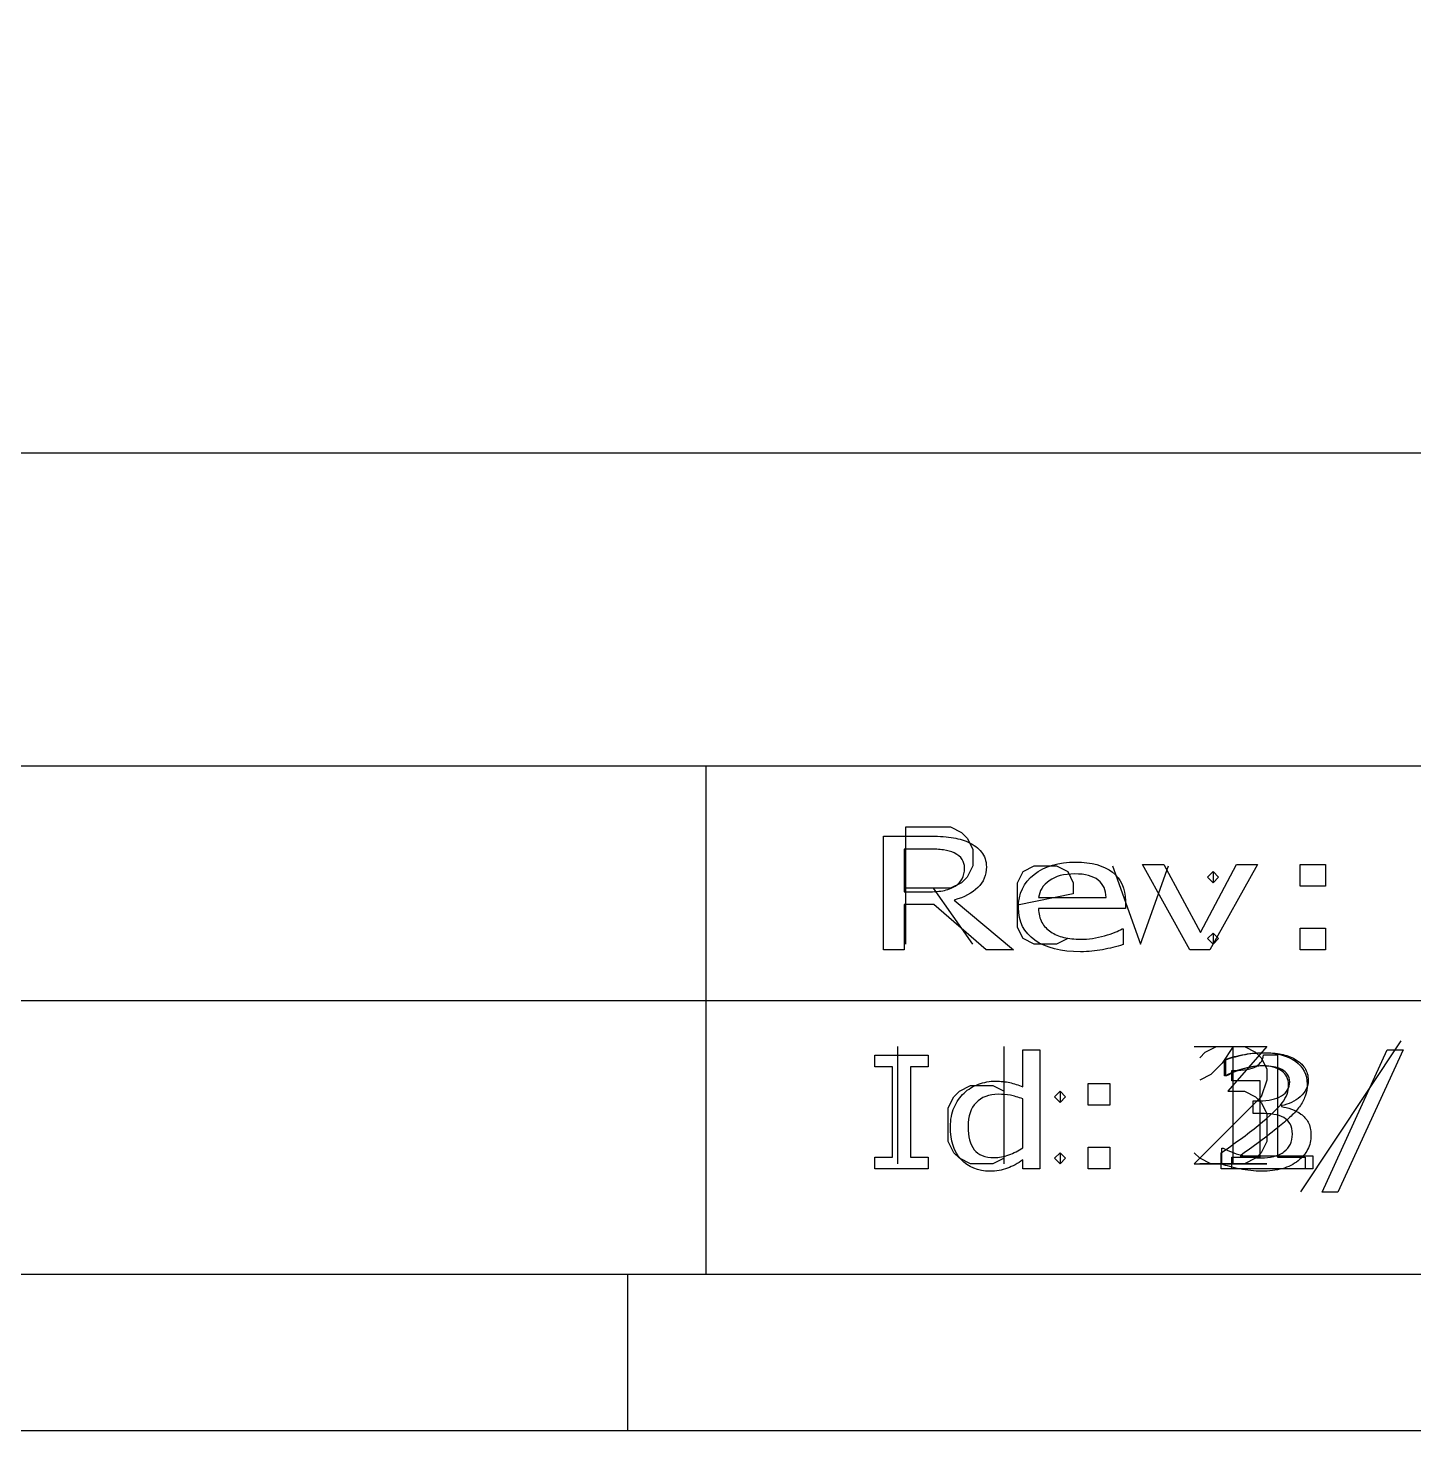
# Model space of a CAD drawing. Header units: millimetres. Extents: x 0 to 277, y 107 to 297.
# Drawn here: x 242.41 to 260.13, y 106.92 to 124.85 of the extents above; entities that cross this region are included whole.
import ezdxf

# ---------------------------------------------------------------- set-up
doc = ezdxf.new("R2010")
doc.units = ezdxf.units.MM
doc.layers.add('Layer_1', color=7, linetype='CONTINUOUS')

msp = doc.modelspace()

# ---------------------------------------------------------------- linework, layer by layer
at = {"layer": 'Layer_1', "color": 7}
for points in [[(0.075, 296.925), (277.0772, 296.925), (277.0772, 106.9178), (0.075, 106.9178)], [(0.075, 296.925), (277.0772, 296.925), (277.0772, 106.9178), (0.075, 106.9178)], [(0.075, 296.925), (277.0772, 296.925), (277.0772, 106.9178), (0.075, 106.9178)], [(2.075, 294.925), (275.0772, 294.925), (275.0772, 108.9178), (2.075, 108.9178)], [(2.075, 294.925), (275.0772, 294.925), (275.0772, 108.9178), (2.075, 108.9178)], [(2.075, 294.925), (275.0772, 294.925), (275.0772, 108.9178), (2.075, 108.9178)], [(167.0772, 140.9178), (275.0772, 140.9178), (275.0772, 108.9178), (167.0772, 108.9178)], [(167.0772, 140.9178), (275.0772, 140.9178), (275.0772, 108.9178), (167.0772, 108.9178)], [(167.0772, 140.9178), (275.0772, 140.9178), (275.0772, 108.9178), (167.0772, 108.9178)], [(258.1267, 114.15863), (257.51725, 113.06781), (257.26242, 113.06781), (256.65702, 114.15863), (256.93208, 114.15863), (257.3986, 113.29046), (257.86108, 114.15863)], [(258.1267, 114.15863), (257.51725, 113.06781), (257.26242, 113.06781), (256.65702, 114.15863), (256.93208, 114.15863), (257.3986, 113.29046), (257.86108, 114.15863)], [(258.1267, 114.15863), (257.51725, 113.06781), (257.26242, 113.06781), (256.65702, 114.15863), (256.93208, 114.15863), (257.3986, 113.29046), (257.86108, 114.15863)], [(258.99772, 113.88031), (258.67547, 113.88031), (258.67547, 114.15863), (258.99772, 114.15863)], [(258.99772, 113.88031), (258.67547, 113.88031), (258.67547, 114.15863), (258.99772, 114.15863)], [(258.99772, 113.88031), (258.67547, 113.88031), (258.67547, 114.15863), (258.99772, 114.15863)], [(258.99772, 113.06781), (258.67547, 113.06781), (258.67547, 113.34613), (258.99772, 113.34613)], [(258.99772, 113.06781), (258.67547, 113.06781), (258.67547, 113.34613), (258.99772, 113.34613)], [(258.99772, 113.06781), (258.67547, 113.06781), (258.67547, 113.34613), (258.99772, 113.34613)], [(253.91954, 110.2678), (253.23637, 110.2678), (253.23637, 110.41624), (253.46293, 110.41624), (253.46293, 111.57347), (253.23637, 111.57347), (253.23637, 111.72191), (253.91954, 111.72191), (253.91954, 111.57347), (253.69298, 111.57347), (253.69298, 110.41624), (253.91954, 110.41624)], [(253.91954, 110.2678), (253.23637, 110.2678), (253.23637, 110.41624), (253.46293, 110.41624), (253.46293, 111.57347), (253.23637, 111.57347), (253.23637, 111.72191), (253.91954, 111.72191), (253.91954, 111.57347), (253.69298, 111.57347), (253.69298, 110.41624), (253.91954, 110.41624)], [(253.91954, 110.2678), (253.23637, 110.2678), (253.23637, 110.41624), (253.46293, 110.41624), (253.46293, 111.57347), (253.23637, 111.57347), (253.23637, 111.72191), (253.91954, 111.72191), (253.91954, 111.57347), (253.69298, 111.57347), (253.69298, 110.41624), (253.91954, 110.41624)], [(259.99023, 111.78734), (259.15718, 109.97093), (258.95618, 109.97093), (259.78575, 111.78734)], [(259.99023, 111.78734), (259.15718, 109.97093), (258.95618, 109.97093), (259.78575, 111.78734)], [(259.99023, 111.78734), (259.15718, 109.97093), (258.95618, 109.97093), (259.78575, 111.78734)], [(256.24093, 111.0803), (255.96324, 111.0803), (255.96324, 111.35862), (256.24093, 111.35862)], [(256.24093, 111.0803), (255.96324, 111.0803), (255.96324, 111.35862), (256.24093, 111.35862)], [(256.24093, 111.0803), (255.96324, 111.0803), (255.96324, 111.35862), (256.24093, 111.35862)], [(255.12787, 110.53635)], [(255.12787, 110.53635)], [(255.12787, 110.53635)], [(256.24093, 110.2678), (255.96324, 110.2678), (255.96324, 110.54612), (256.24093, 110.54612)], [(256.24093, 110.2678), (255.96324, 110.2678), (255.96324, 110.54612), (256.24093, 110.54612)], [(256.24093, 110.2678), (255.96324, 110.2678), (255.96324, 110.54612), (256.24093, 110.54612)]]:
    msp.add_lwpolyline(points, close=True, dxfattribs=at)
for points in [[(167.0772, 119.4178), (275.0772, 119.4178)], [(167.0772, 119.4178), (275.0772, 119.4178)], [(167.0772, 119.4178), (275.0772, 119.4178)], [(167.0772, 115.4178), (275.0772, 115.4178)], [(167.0772, 115.4178), (275.0772, 115.4178)], [(167.0772, 115.4178), (275.0772, 115.4178)], [(251.0772, 115.4178), (251.0772, 108.9178)], [(251.0772, 115.4178), (251.0772, 108.9178)], [(251.0772, 115.4178), (251.0772, 108.9178)], [(253.6317, 113.1395), (253.6317, 114.6395), (254.2031, 114.6395), (254.346, 114.568), (254.4174, 114.4966), (254.4889, 114.3538), (254.4889, 114.1395), (254.4174, 113.9966), (254.346, 113.9252), (254.2031, 113.8538), (253.6317, 113.8538)], [(253.6317, 113.1395), (253.6317, 114.6395), (254.2031, 114.6395), (254.346, 114.568), (254.4174, 114.4966), (254.4889, 114.3538), (254.4889, 114.1395), (254.4174, 113.9966), (254.346, 113.9252), (254.2031, 113.8538), (253.6317, 113.8538)], [(253.6317, 113.1395), (253.6317, 114.6395), (254.2031, 114.6395), (254.346, 114.568), (254.4174, 114.4966), (254.4889, 114.3538), (254.4889, 114.1395), (254.4174, 113.9966), (254.346, 113.9252), (254.2031, 113.8538), (253.6317, 113.8538)], [(255.00801, 113.06781), (254.66149, 113.06781), (253.99002, 113.64593), (253.61383, 113.64593), (253.61383, 113.06781), (253.34686, 113.06781), (253.34686, 114.52191), (253.90912, 114.52191)], [(255.00801, 113.06781), (254.66149, 113.06781), (253.99002, 113.64593), (253.61383, 113.64593), (253.61383, 113.06781), (253.34686, 113.06781), (253.34686, 114.52191), (253.90912, 114.52191)], [(255.00801, 113.06781), (254.66149, 113.06781), (253.99002, 113.64593), (253.61383, 113.64593), (253.61383, 113.06781), (253.34686, 113.06781), (253.34686, 114.52191), (253.90912, 114.52191)], [(253.92798, 114.35588), (253.61382, 114.35588), (253.61382, 113.80705), (253.88349, 113.80705)], [(253.92798, 114.35588), (253.61382, 114.35588), (253.61382, 113.80705), (253.88349, 113.80705)], [(253.92798, 114.35588), (253.61382, 114.35588), (253.61382, 113.80705), (253.88349, 113.80705)], [(254.38377, 114.11259), (254.38373, 114.11273)], [(254.38377, 114.11259), (254.38373, 114.11273)], [(254.38377, 114.11259), (254.38373, 114.11273)], [(255.7031, 113.2109), (255.5603, 113.1395), (255.2746, 113.1395), (255.1317, 113.2109), (255.0603, 113.3538), (255.0603, 113.9252), (255.1317, 114.068), (255.2746, 114.1395), (255.5603, 114.1395), (255.7031, 114.068), (255.7746, 113.9252), (255.7746, 113.7823), (255.0603, 113.6395)], [(255.7031, 113.2109), (255.5603, 113.1395), (255.2746, 113.1395), (255.1317, 113.2109), (255.0603, 113.3538), (255.0603, 113.9252), (255.1317, 114.068), (255.2746, 114.1395), (255.5603, 114.1395), (255.7031, 114.068), (255.7746, 113.9252), (255.7746, 113.7823), (255.0603, 113.6395)], [(255.7031, 113.2109), (255.5603, 113.1395), (255.2746, 113.1395), (255.1317, 113.2109), (255.0603, 113.3538), (255.0603, 113.9252), (255.1317, 114.068), (255.2746, 114.1395), (255.5603, 114.1395), (255.7031, 114.068), (255.7746, 113.9252), (255.7746, 113.7823), (255.0603, 113.6395)], [(256.2746, 114.1395), (256.6317, 113.1395), (256.9889, 114.1395)], [(256.2746, 114.1395), (256.6317, 113.1395), (256.9889, 114.1395)], [(256.2746, 114.1395), (256.6317, 113.1395), (256.9889, 114.1395)], [(257.5603, 114.068), (257.6317, 113.9966), (257.5603, 113.9252), (257.4889, 113.9966), (257.5603, 114.068), (257.5603, 113.9252)], [(257.5603, 114.068), (257.6317, 113.9966), (257.5603, 113.9252), (257.4889, 113.9966), (257.5603, 114.068), (257.5603, 113.9252)], [(257.5603, 114.068), (257.6317, 113.9966), (257.5603, 113.9252), (257.4889, 113.9966), (257.5603, 114.068), (257.5603, 113.9252)], [(254.4889, 113.1395), (253.9889, 113.8538)], [(254.4889, 113.1395), (253.9889, 113.8538)], [(254.4889, 113.1395), (253.9889, 113.8538)], [(254.25291, 113.70348), (255.00801, 113.06781)], [(254.25291, 113.70348), (255.00801, 113.06781)], [(254.25291, 113.70348), (255.00801, 113.06781)], [(255.33026, 113.73481), (256.19319, 113.7348)], [(255.33026, 113.73481), (256.19319, 113.7348)], [(255.33026, 113.73481), (256.19319, 113.7348)], [(256.43996, 113.69378), (256.43994, 113.59417)], [(256.43996, 113.69378), (256.43994, 113.59417)], [(256.43996, 113.69378), (256.43994, 113.59417)], [(256.43994, 113.59417), (255.33026, 113.59417)], [(256.43994, 113.59417), (255.33026, 113.59417)], [(256.43994, 113.59417), (255.33026, 113.59417)], [(256.39679, 113.33442), (256.41029, 113.33442), (256.41029, 113.13422)], [(256.39679, 113.33442), (256.41029, 113.33442), (256.41029, 113.13422)], [(256.39679, 113.33442), (256.41029, 113.33442), (256.41029, 113.13422)], [(257.5603, 113.2823), (257.6317, 113.2109), (257.5603, 113.1395), (257.4889, 113.2109), (257.5603, 113.2823), (257.5603, 113.1395)], [(257.5603, 113.2823), (257.6317, 113.2109), (257.5603, 113.1395), (257.4889, 113.2109), (257.5603, 113.2823), (257.5603, 113.1395)], [(257.5603, 113.2823), (257.6317, 113.2109), (257.5603, 113.1395), (257.4889, 113.2109), (257.5603, 113.2823), (257.5603, 113.1395)], [(167.0772, 112.4178), (275.0772, 112.4178)], [(167.0772, 112.4178), (275.0772, 112.4178)], [(167.0772, 112.4178), (275.0772, 112.4178)], [(259.9616, 111.9031), (258.6759, 109.9745)], [(259.9616, 111.9031), (258.6759, 109.9745)], [(259.9616, 111.9031), (258.6759, 109.9745)], [(253.533, 110.3317), (253.533, 111.8317)], [(253.533, 110.3317), (253.533, 111.8317)], [(253.533, 110.3317), (253.533, 111.8317)], [(254.8902, 110.3317), (254.8902, 111.8317)], [(254.8902, 110.3317), (254.8902, 111.8317)], [(254.8902, 110.3317), (254.8902, 111.8317)], [(255.1279, 111.31463), (255.1279, 111.78729), (255.34633, 111.78729), (255.3463, 110.2678)], [(255.1279, 111.31463), (255.1279, 111.78729), (255.34633, 111.78729), (255.3463, 110.2678)], [(255.1279, 111.31463), (255.1279, 111.78729), (255.34633, 111.78729), (255.3463, 110.2678)], [(257.3902, 111.6888), (257.4616, 111.7602), (257.6045, 111.8317), (257.9616, 111.8317), (258.1045, 111.7602), (258.1759, 111.6888), (258.2473, 111.546), (258.2473, 111.4031), (258.1759, 111.1888), (257.3187, 110.3317), (258.2473, 110.3317)], [(257.3187, 111.8317), (258.2473, 111.8317), (257.7473, 111.2602), (257.9616, 111.2602), (258.1045, 111.1888), (258.1759, 111.1174), (258.2473, 110.9745), (258.2473, 110.6174), (258.1759, 110.4745), (258.1045, 110.4031), (257.9616, 110.3317), (257.533, 110.3317), (257.3902, 110.4031), (257.3187, 110.4745)], [(257.8187, 110.3317), (257.8187, 111.8317), (257.6759, 111.6174), (257.533, 111.4745), (257.3902, 111.4031)], [(258.20439, 111.72702), (258.38448, 111.72702), (258.38448, 110.41647), (258.73768, 110.41647), (258.73775, 110.2678)], [(257.71994, 111.45628), (257.70834, 111.45628), (257.70834, 111.66136)], [(257.73383, 111.45668), (257.72223, 111.45668), (257.72223, 111.66078)], [(258.73775, 110.2678), (257.8013, 110.2678), (257.8013, 110.41624), (258.16147, 110.41624), (258.16147, 111.39085), (257.8013, 111.39085), (257.8013, 111.52366)], [(254.8902, 110.4031), (254.7473, 110.3317), (254.4616, 110.3317), (254.3187, 110.4031), (254.2473, 110.4745), (254.1759, 110.6174), (254.1759, 111.046), (254.2473, 111.1888), (254.3187, 111.2602), (254.4616, 111.3317), (254.7473, 111.3317), (254.8902, 111.2602)], [(254.8902, 110.4031), (254.7473, 110.3317), (254.4616, 110.3317), (254.3187, 110.4031), (254.2473, 110.4745), (254.1759, 110.6174), (254.1759, 111.046), (254.2473, 111.1888), (254.3187, 111.2602), (254.4616, 111.3317), (254.7473, 111.3317), (254.8902, 111.2602)], [(254.8902, 110.4031), (254.7473, 110.3317), (254.4616, 110.3317), (254.3187, 110.4031), (254.2473, 110.4745), (254.1759, 110.6174), (254.1759, 111.046), (254.2473, 111.1888), (254.3187, 111.2602), (254.4616, 111.3317), (254.7473, 111.3317), (254.8902, 111.2602)], [(255.6045, 111.2602), (255.6759, 111.1888), (255.6045, 111.1174), (255.533, 111.1888), (255.6045, 111.2602), (255.6045, 111.1174)], [(255.6045, 111.2602), (255.6759, 111.1888), (255.6045, 111.1174), (255.533, 111.1888), (255.6045, 111.2602), (255.6045, 111.1174)], [(255.6045, 111.2602), (255.6759, 111.1888), (255.6045, 111.1174), (255.533, 111.1888), (255.6045, 111.2602), (255.6045, 111.1174)], [(255.12787, 110.53636), (255.12787, 111.16234)], [(255.12787, 110.53636), (255.12787, 111.16234)], [(255.12787, 110.53636), (255.12787, 111.16234)], [(258.17655, 110.97592), (258.07198, 110.97592), (258.07198, 111.13803), (258.15328, 111.13803)], [(258.43447, 111.07683), (258.43447, 111.06313)], [(258.68427, 110.96843), (258.68431, 110.968)], [(255.6045, 110.4745), (255.6759, 110.4031), (255.6045, 110.3317), (255.533, 110.4031), (255.6045, 110.4745), (255.6045, 110.3317)], [(255.6045, 110.4745), (255.6759, 110.4031), (255.6045, 110.3317), (255.533, 110.4031), (255.6045, 110.4745), (255.6045, 110.3317)], [(255.6045, 110.4745), (255.6759, 110.4031), (255.6045, 110.3317), (255.533, 110.4031), (255.6045, 110.4745), (255.6045, 110.3317)], [(258.83651, 110.2678), (257.66536, 110.2678), (257.66536, 110.47191)], [(257.67232, 110.32936), (257.67232, 110.53346), (257.68972, 110.53346)], [(255.3463, 110.2678), (255.12787, 110.2678), (255.12787, 110.38206)], [(255.3463, 110.2678), (255.12787, 110.2678), (255.12787, 110.38206)], [(255.3463, 110.2678), (255.12787, 110.2678), (255.12787, 110.38206)], [(258.2473, 110.3317), (257.3902, 110.3317)], [(257.90581, 110.43478), (258.83645, 110.43478), (258.83651, 110.2678)], [(250.075, 108.9178), (250.075, 106.9178)], [(250.075, 108.9178), (250.075, 106.9178)], [(250.075, 108.9178), (250.075, 106.9178)]]:
    msp.add_lwpolyline(points, dxfattribs=at)
for points in [[(253.90912, 114.52191), (254.030467, 114.52191), (254.13159, 114.516043), (254.21249, 114.50431)], [(253.90912, 114.52191), (254.030467, 114.52191), (254.13159, 114.516043), (254.21249, 114.50431)], [(253.90912, 114.52191), (254.030467, 114.52191), (254.13159, 114.516043), (254.21249, 114.50431)], [(254.21249, 114.50431), (254.29339, 114.493243), (254.3662, 114.473043), (254.43092, 114.44371)], [(254.21249, 114.50431), (254.29339, 114.493243), (254.3662, 114.473043), (254.43092, 114.44371)], [(254.21249, 114.50431), (254.29339, 114.493243), (254.3662, 114.473043), (254.43092, 114.44371)], [(254.43092, 114.44371), (254.503733, 114.41051), (254.560363, 114.36852), (254.60081, 114.31774)], [(254.43092, 114.44371), (254.503733, 114.41051), (254.560363, 114.36852), (254.60081, 114.31774)], [(254.43092, 114.44371), (254.503733, 114.41051), (254.560363, 114.36852), (254.60081, 114.31774)], [(254.1154, 114.34418), (254.0624, 114.35198), (253.999927, 114.35588), (253.92798, 114.35588)], [(254.1154, 114.34418), (254.0624, 114.35198), (253.999927, 114.35588), (253.92798, 114.35588)], [(254.1154, 114.34418), (254.0624, 114.35198), (253.999927, 114.35588), (253.92798, 114.35588)], [(254.25293, 114.30508), (254.214263, 114.323947), (254.16842, 114.33698), (254.1154, 114.34418)], [(254.25293, 114.30508), (254.214263, 114.323947), (254.16842, 114.33698), (254.1154, 114.34418)], [(254.25293, 114.30508), (254.214263, 114.323947), (254.16842, 114.33698), (254.1154, 114.34418)], [(254.35273, 114.22308), (254.33293, 114.255613), (254.299663, 114.282947), (254.25293, 114.30508)], [(254.35273, 114.22308), (254.33293, 114.255613), (254.299663, 114.282947), (254.25293, 114.30508)], [(254.35273, 114.22308), (254.33293, 114.255613), (254.299663, 114.282947), (254.25293, 114.30508)], [(254.60081, 114.31774), (254.642143, 114.267607), (254.66281, 114.203803), (254.66281, 114.12633)], [(254.60081, 114.31774), (254.642143, 114.267607), (254.66281, 114.203803), (254.66281, 114.12633)], [(254.60081, 114.31774), (254.642143, 114.267607), (254.66281, 114.203803), (254.66281, 114.12633)], [(254.38373, 114.11273), (254.38373, 114.154397), (254.373397, 114.19118), (254.35273, 114.22308)], [(254.38373, 114.11273), (254.38373, 114.154397), (254.373397, 114.19118), (254.35273, 114.22308)], [(254.38373, 114.11273), (254.38373, 114.154397), (254.373397, 114.19118), (254.35273, 114.22308)], [(254.35407, 113.97685), (254.37387, 114.01265), (254.38377, 114.057897), (254.38377, 114.11259)], [(254.35407, 113.97685), (254.37387, 114.01265), (254.38377, 114.057897), (254.38377, 114.11259)], [(254.35407, 113.97685), (254.37387, 114.01265), (254.38377, 114.057897), (254.38377, 114.11259)], [(254.66281, 114.12633), (254.66281, 114.02151), (254.626403, 113.93362), (254.55359, 113.86266)], [(254.66281, 114.12633), (254.66281, 114.02151), (254.626403, 113.93362), (254.55359, 113.86266)], [(254.66281, 114.12633), (254.66281, 114.02151), (254.626403, 113.93362), (254.55359, 113.86266)], [(255.27365, 114.03167), (255.408483, 114.13649), (255.585563, 114.1889), (255.80489, 114.1889)], [(255.27365, 114.03167), (255.408483, 114.13649), (255.585563, 114.1889), (255.80489, 114.1889)], [(255.27365, 114.03167), (255.408483, 114.13649), (255.585563, 114.1889), (255.80489, 114.1889)], [(255.80489, 114.1889), (256.008043, 114.1889), (256.16445, 114.14593), (256.27411, 114.05999)], [(255.80489, 114.1889), (256.008043, 114.1889), (256.16445, 114.14593), (256.27411, 114.05999)], [(255.80489, 114.1889), (256.008043, 114.1889), (256.16445, 114.14593), (256.27411, 114.05999)], [(256.27411, 114.05999), (256.384677, 113.974057), (256.43996, 113.851987), (256.43996, 113.69378)], [(256.27411, 114.05999), (256.384677, 113.974057), (256.43996, 113.851987), (256.43996, 113.69378)], [(256.27411, 114.05999), (256.384677, 113.974057), (256.43996, 113.851987), (256.43996, 113.69378)], [(254.10462, 113.82265), (254.167553, 113.833717), (254.221037, 113.853883), (254.26507, 113.88315)], [(254.10462, 113.82265), (254.167553, 113.833717), (254.221037, 113.853883), (254.26507, 113.88315)], [(254.10462, 113.82265), (254.167553, 113.833717), (254.221037, 113.853883), (254.26507, 113.88315)], [(254.26507, 113.88315), (254.305537, 113.910483), (254.335203, 113.941717), (254.35407, 113.97685)], [(254.26507, 113.88315), (254.305537, 113.910483), (254.335203, 113.941717), (254.35407, 113.97685)], [(254.26507, 113.88315), (254.305537, 113.910483), (254.335203, 113.941717), (254.35407, 113.97685)], [(255.07275, 113.60687), (255.07275, 113.785257), (255.139717, 113.926857), (255.27365, 114.03167)], [(255.07275, 113.60687), (255.07275, 113.785257), (255.139717, 113.926857), (255.27365, 114.03167)], [(255.07275, 113.60687), (255.07275, 113.785257), (255.139717, 113.926857), (255.27365, 114.03167)], [(255.46644, 113.95063), (255.38644, 113.892697), (255.341047, 113.820757), (255.33026, 113.73481)], [(255.46644, 113.95063), (255.38644, 113.892697), (255.341047, 113.820757), (255.33026, 113.73481)], [(255.46644, 113.95063), (255.38644, 113.892697), (255.341047, 113.820757), (255.33026, 113.73481)], [(255.79139, 114.03753), (255.655657, 114.03753), (255.54734, 114.008563), (255.46644, 113.95063)], [(255.79139, 114.03753), (255.655657, 114.03753), (255.54734, 114.008563), (255.46644, 113.95063)], [(255.79139, 114.03753), (255.655657, 114.03753), (255.54734, 114.008563), (255.46644, 113.95063)], [(256.09207, 113.95843), (256.02647, 114.011163), (255.926243, 114.03753), (255.79139, 114.03753)], [(256.09207, 113.95843), (256.02647, 114.011163), (255.926243, 114.03753), (255.79139, 114.03753)], [(256.09207, 113.95843), (256.02647, 114.011163), (255.926243, 114.03753), (255.79139, 114.03753)], [(256.19319, 113.7348), (256.192523, 113.831153), (256.158817, 113.905697), (256.09207, 113.95843)], [(256.19319, 113.7348), (256.192523, 113.831153), (256.158817, 113.905697), (256.09207, 113.95843)], [(256.19319, 113.7348), (256.192523, 113.831153), (256.158817, 113.905697), (256.09207, 113.95843)], [(253.88349, 113.80705), (253.967983, 113.80705), (254.041693, 113.81225), (254.10462, 113.82265)], [(253.88349, 113.80705), (253.967983, 113.80705), (254.041693, 113.81225), (254.10462, 113.82265)], [(253.88349, 113.80705), (253.967983, 113.80705), (254.041693, 113.81225), (254.10462, 113.82265)], [(254.55359, 113.86266), (254.480783, 113.792347), (254.380557, 113.739287), (254.25291, 113.70348)], [(254.55359, 113.86266), (254.480783, 113.792347), (254.380557, 113.739287), (254.25291, 113.70348)], [(254.55359, 113.86266), (254.480783, 113.792347), (254.380557, 113.739287), (254.25291, 113.70348)], [(255.28309, 113.1889), (255.142863, 113.287207), (255.07275, 113.42653), (255.07275, 113.60687)], [(255.28309, 113.1889), (255.142863, 113.287207), (255.07275, 113.42653), (255.07275, 113.60687)], [(255.28309, 113.1889), (255.142863, 113.287207), (255.07275, 113.42653), (255.07275, 113.60687)], [(255.33026, 113.59417), (255.33026, 113.527117), (255.344193, 113.468523), (255.37206, 113.41839)], [(255.33026, 113.59417), (255.33026, 113.527117), (255.344193, 113.468523), (255.37206, 113.41839)], [(255.33026, 113.59417), (255.33026, 113.527117), (255.344193, 113.468523), (255.37206, 113.41839)], [(255.37206, 113.41839), (255.399927, 113.368923), (255.43813, 113.328233), (255.48667, 113.29632)], [(255.37206, 113.41839), (255.399927, 113.368923), (255.43813, 113.328233), (255.48667, 113.29632)], [(255.37206, 113.41839), (255.399927, 113.368923), (255.43813, 113.328233), (255.48667, 113.29632)], [(256.17432, 113.24652), (256.278587, 113.276453), (256.352743, 113.305753), (256.39679, 113.33442)], [(256.17432, 113.24652), (256.278587, 113.276453), (256.352743, 113.305753), (256.39679, 113.33442)], [(256.17432, 113.24652), (256.278587, 113.276453), (256.352743, 113.305753), (256.39679, 113.33442)], [(255.86826, 113.04242), (255.618373, 113.04242), (255.423317, 113.091247), (255.28309, 113.1889)], [(255.86826, 113.04242), (255.618373, 113.04242), (255.423317, 113.091247), (255.28309, 113.1889)], [(255.86826, 113.04242), (255.618373, 113.04242), (255.423317, 113.091247), (255.28309, 113.1889)], [(255.48667, 113.29632), (255.533403, 113.265053), (255.588683, 113.24162), (255.65251, 113.22602)], [(255.48667, 113.29632), (255.533403, 113.265053), (255.588683, 113.24162), (255.65251, 113.22602)], [(255.48667, 113.29632), (255.533403, 113.265053), (255.588683, 113.24162), (255.65251, 113.22602)], [(255.65251, 113.22602), (255.717243, 113.21042), (255.788257, 113.20262), (255.86555, 113.20262)], [(255.65251, 113.22602), (255.717243, 113.21042), (255.788257, 113.20262), (255.86555, 113.20262)], [(255.65251, 113.22602), (255.717243, 113.21042), (255.788257, 113.20262), (255.86555, 113.20262)], [(255.86555, 113.20262), (255.968023, 113.20262), (256.070947, 113.217253), (256.17432, 113.24652)], [(255.86555, 113.20262), (255.968023, 113.20262), (256.070947, 113.217253), (256.17432, 113.24652)], [(255.86555, 113.20262), (255.968023, 113.20262), (256.070947, 113.217253), (256.17432, 113.24652)], [(256.14872, 113.06882), (256.059727, 113.05122), (255.96624, 113.04242), (255.86826, 113.04242)], [(256.14872, 113.06882), (256.059727, 113.05122), (255.96624, 113.04242), (255.86826, 113.04242)], [(256.14872, 113.06882), (256.059727, 113.05122), (255.96624, 113.04242), (255.86826, 113.04242)], [(256.41029, 113.13422), (256.324897, 113.108153), (256.237707, 113.086353), (256.14872, 113.06882)], [(256.41029, 113.13422), (256.324897, 113.108153), (256.237707, 113.086353), (256.14872, 113.06882)], [(256.41029, 113.13422), (256.324897, 113.108153), (256.237707, 113.086353), (256.14872, 113.06882)], [(257.70834, 111.66136), (257.76334, 111.68416), (257.836537, 111.704993), (257.92793, 111.72386)], [(257.72223, 111.66078), (257.77723, 111.68358), (257.850427, 111.704413), (257.94182, 111.72328)], [(257.92793, 111.72386), (258.020103, 111.742727), (258.10918, 111.75216), (258.19516, 111.75216)], [(257.94182, 111.72328), (258.033993, 111.742813), (258.12307, 111.75258), (258.20905, 111.75258)], [(258.16839, 111.62546), (258.189323, 111.65086), (258.201323, 111.684713), (258.20439, 111.72702)], [(258.19516, 111.75216), (258.372533, 111.75216), (258.511567, 111.716027), (258.61226, 111.64376)], [(258.20905, 111.75258), (258.293477, 111.75258), (258.367837, 111.74608), (258.43213, 111.73308)], [(258.43213, 111.73308), (258.496397, 111.72008), (258.554487, 111.699247), (258.6064, 111.67058)], [(257.96044, 111.55198), (257.87834, 111.53118), (257.798173, 111.49928), (257.71994, 111.45628)], [(257.96853, 111.55038), (257.88565, 111.528247), (257.807417, 111.497013), (257.73383, 111.45668)], [(257.8013, 111.52366), (257.8501, 111.52366), (257.902383, 111.526993), (257.95815, 111.53366)], [(257.95815, 111.53366), (258.013883, 111.540793), (258.056097, 111.550893), (258.08479, 111.56396)], [(258.18933, 111.58318), (258.118843, 111.58318), (258.042547, 111.57278), (257.96044, 111.55198)], [(258.20322, 111.58358), (258.129633, 111.58358), (258.051403, 111.572513), (257.96853, 111.55038)], [(258.08479, 111.56396), (258.12039, 111.580227), (258.148257, 111.600727), (258.16839, 111.62546)], [(258.4368, 111.51878), (258.377933, 111.561713), (258.295443, 111.58318), (258.18933, 111.58318)], [(258.33219, 111.57358), (258.294257, 111.580247), (258.251267, 111.58358), (258.20322, 111.58358)], [(258.43908, 111.53838), (258.405747, 111.555313), (258.370117, 111.567047), (258.33219, 111.57358)], [(258.51348, 111.47298), (258.49568, 111.499647), (258.47088, 111.521447), (258.43908, 111.53838)], [(258.6064, 111.67058), (258.6622, 111.639313), (258.704417, 111.601553), (258.73305, 111.5573)], [(258.61226, 111.64376), (258.712953, 111.572147), (258.7633, 111.474817), (258.7633, 111.35177)], [(258.73305, 111.5573), (258.761717, 111.513033), (258.77605, 111.461273), (258.77605, 111.40202)], [(254.56208, 111.34983), (254.632567, 111.375897), (254.705377, 111.38893), (254.78051, 111.38893)], [(254.56208, 111.34983), (254.632567, 111.375897), (254.705377, 111.38893), (254.78051, 111.38893)], [(254.56208, 111.34983), (254.632567, 111.375897), (254.705377, 111.38893), (254.78051, 111.38893)], [(254.78051, 111.38893), (254.84867, 111.38893), (254.909087, 111.38273), (254.96176, 111.37033)], [(254.78051, 111.38893), (254.84867, 111.38893), (254.909087, 111.38273), (254.96176, 111.37033)], [(254.78051, 111.38893), (254.84867, 111.38893), (254.909087, 111.38273), (254.96176, 111.37033)], [(254.96176, 111.37033), (255.014427, 111.358597), (255.069807, 111.34003), (255.1279, 111.31463)], [(254.96176, 111.37033), (255.014427, 111.358597), (255.069807, 111.34003), (255.1279, 111.31463)], [(254.96176, 111.37033), (255.014427, 111.358597), (255.069807, 111.34003), (255.1279, 111.31463)], [(258.43445, 111.19953), (258.504937, 111.241197), (258.54018, 111.301747), (258.54018, 111.38118)], [(258.5263, 111.34202), (258.5263, 111.41754), (258.496467, 111.47646), (258.4368, 111.51878)], [(258.54018, 111.38118), (258.54018, 111.416313), (258.53128, 111.446913), (258.51348, 111.47298)], [(258.77605, 111.40202), (258.77605, 111.321293), (258.74197, 111.250657), (258.67381, 111.19011)], [(254.2507, 111.05197), (254.282433, 111.124237), (254.325033, 111.18576), (254.3785, 111.23654)], [(254.2507, 111.05197), (254.282433, 111.124237), (254.325033, 111.18576), (254.3785, 111.23654)], [(254.2507, 111.05197), (254.282433, 111.124237), (254.325033, 111.18576), (254.3785, 111.23654)], [(254.3785, 111.23654), (254.431167, 111.286007), (254.49236, 111.32377), (254.56208, 111.34983)], [(254.3785, 111.23654), (254.431167, 111.286007), (254.49236, 111.32377), (254.56208, 111.34983)], [(254.3785, 111.23654), (254.431167, 111.286007), (254.49236, 111.32377), (254.56208, 111.34983)], [(254.81766, 111.22094), (254.695273, 111.22094), (254.6, 111.185133), (254.53184, 111.11352)], [(254.81766, 111.22094), (254.695273, 111.22094), (254.6, 111.185133), (254.53184, 111.11352)], [(254.81766, 111.22094), (254.695273, 111.22094), (254.6, 111.185133), (254.53184, 111.11352)], [(254.96986, 111.20824), (254.923393, 111.216707), (254.87266, 111.22094), (254.81766, 111.22094)], [(254.96986, 111.20824), (254.923393, 111.216707), (254.87266, 111.22094), (254.81766, 111.22094)], [(254.96986, 111.20824), (254.923393, 111.216707), (254.87266, 111.22094), (254.81766, 111.22094)], [(255.12787, 111.16234), (255.069003, 111.184473), (255.016333, 111.199773), (254.96986, 111.20824)], [(255.12787, 111.16234), (255.069003, 111.184473), (255.016333, 111.199773), (254.96986, 111.20824)], [(255.12787, 111.16234), (255.069003, 111.184473), (255.016333, 111.199773), (254.96986, 111.20824)], [(258.15328, 111.13803), (258.271013, 111.13803), (258.364737, 111.15853), (258.43445, 111.19953)], [(258.67381, 111.19011), (258.606423, 111.130243), (258.526643, 111.092483), (258.43447, 111.07683)], [(258.4438, 111.11058), (258.4988, 111.182193), (258.5263, 111.25934), (258.5263, 111.34202)], [(258.7377, 111.19649), (258.721433, 111.148957), (258.697033, 111.10371), (258.6645, 111.06075)], [(258.7633, 111.35177), (258.7633, 111.296437), (258.754767, 111.244677), (258.7377, 111.19649)], [(254.2042, 110.8049), (254.2042, 110.897353), (254.2197, 110.97971), (254.2507, 111.05197)], [(254.2042, 110.8049), (254.2042, 110.897353), (254.2197, 110.97971), (254.2507, 111.05197)], [(254.2042, 110.8049), (254.2042, 110.897353), (254.2197, 110.97971), (254.2507, 111.05197)], [(254.53184, 111.11352), (254.46368, 111.041907), (254.4296, 110.940343), (254.4296, 110.80883)], [(254.53184, 111.11352), (254.46368, 111.041907), (254.4296, 110.940343), (254.4296, 110.80883)], [(254.53184, 111.11352), (254.46368, 111.041907), (254.4296, 110.940343), (254.4296, 110.80883)], [(258.13824, 110.82249), (258.286953, 110.943583), (258.388807, 111.039613), (258.4438, 111.11058)], [(258.43447, 111.06313), (258.47167, 111.057797), (258.51427, 111.04673), (258.56227, 111.02993)], [(258.6645, 111.06075), (258.6343, 111.020417), (258.59867, 110.980703), (258.55761, 110.94161)], [(258.56227, 111.02993), (258.61027, 111.013663), (258.650937, 110.993163), (258.68427, 110.96843)], [(257.90935, 110.64769), (257.991457, 110.70629), (258.067753, 110.764557), (258.13824, 110.82249)], [(258.33688, 110.96422), (258.287347, 110.97202), (258.233903, 110.97592), (258.17655, 110.97592)], [(258.46353, 110.92322), (258.428663, 110.94342), (258.386447, 110.957087), (258.33688, 110.96422)], [(258.55761, 110.94161), (258.517343, 110.902543), (258.468157, 110.85925), (258.41005, 110.81173)], [(258.54483, 110.84212), (258.52543, 110.876653), (258.49833, 110.903687), (258.46353, 110.92322)], [(258.57503, 110.71322), (258.57503, 110.765287), (258.564963, 110.808253), (258.54483, 110.84212)], [(258.68431, 110.968), (258.72151, 110.94), (258.75211, 110.904843), (258.77611, 110.86253)], [(258.77611, 110.86253), (258.80011, 110.820197), (258.81211, 110.76551), (258.81211, 110.69847)], [(254.34013, 110.38791), (254.24951, 110.48817), (254.2042, 110.627167), (254.2042, 110.8049)], [(254.34013, 110.38791), (254.24951, 110.48817), (254.2042, 110.627167), (254.2042, 110.8049)], [(254.34013, 110.38791), (254.24951, 110.48817), (254.2042, 110.627167), (254.2042, 110.8049)], [(254.4296, 110.80883), (254.4296, 110.67927), (254.455933, 110.580637), (254.5086, 110.51293)], [(254.4296, 110.80883), (254.4296, 110.67927), (254.455933, 110.580637), (254.5086, 110.51293)], [(254.4296, 110.80883), (254.4296, 110.67927), (254.455933, 110.580637), (254.5086, 110.51293)], [(257.66536, 110.47191), (257.746693, 110.53051), (257.828023, 110.589103), (257.90935, 110.64769)], [(258.41005, 110.81173), (258.32717, 110.74337), (258.24158, 110.676963), (258.15328, 110.61251)], [(258.54833, 110.58236), (258.56613, 110.616827), (258.57503, 110.660447), (258.57503, 110.71322)], [(258.81211, 110.69847), (258.81211, 110.63207), (258.797777, 110.571197), (258.76911, 110.51585)], [(254.5086, 110.51293), (254.561267, 110.445877), (254.645697, 110.41235), (254.76189, 110.41235)], [(254.5086, 110.51293), (254.561267, 110.445877), (254.645697, 110.41235), (254.76189, 110.41235)], [(254.5086, 110.51293), (254.561267, 110.445877), (254.645697, 110.41235), (254.76189, 110.41235)], [(254.95011, 110.44655), (255.013643, 110.470017), (255.072897, 110.49995), (255.12787, 110.53635)], [(254.95011, 110.44655), (255.013643, 110.470017), (255.072897, 110.49995), (255.12787, 110.53635)], [(254.95011, 110.44655), (255.013643, 110.470017), (255.072897, 110.49995), (255.12787, 110.53635)], [(257.68972, 110.53346), (257.755587, 110.496993), (257.833043, 110.466727), (257.92209, 110.44266)], [(258.15328, 110.61251), (258.06498, 110.54871), (257.98249, 110.489467), (257.90581, 110.43478)], [(258.33571, 110.42706), (258.39071, 110.440727), (258.43525, 110.460927), (258.46933, 110.48766)], [(258.46933, 110.48766), (258.50493, 110.516327), (258.531263, 110.547893), (258.54833, 110.58236)], [(258.76911, 110.51585), (258.740443, 110.460517), (258.700167, 110.41234), (258.64828, 110.37132)], [(254.7096, 110.23752), (254.554687, 110.23752), (254.43153, 110.28765), (254.34013, 110.38791)], [(254.7096, 110.23752), (254.554687, 110.23752), (254.43153, 110.28765), (254.34013, 110.38791)], [(254.7096, 110.23752), (254.554687, 110.23752), (254.43153, 110.28765), (254.34013, 110.38791)], [(254.76189, 110.41235), (254.823823, 110.41235), (254.886563, 110.42375), (254.95011, 110.44655)], [(254.76189, 110.41235), (254.823823, 110.41235), (254.886563, 110.42375), (254.95011, 110.44655)], [(254.76189, 110.41235), (254.823823, 110.41235), (254.886563, 110.42375), (254.95011, 110.44655)], [(255.12787, 110.38206), (255.065137, 110.33646), (254.999687, 110.30098), (254.93152, 110.27562)], [(255.12787, 110.38206), (255.065137, 110.33646), (254.999687, 110.30098), (254.93152, 110.27562)], [(255.12787, 110.38206), (255.065137, 110.33646), (254.999687, 110.30098), (254.93152, 110.27562)], [(257.90121, 110.26686), (257.808263, 110.285727), (257.731967, 110.30656), (257.67232, 110.32936)], [(257.92209, 110.44266), (258.011163, 110.418593), (258.09714, 110.40656), (258.18002, 110.40656)], [(258.18002, 110.40656), (258.22882, 110.40656), (258.280717, 110.413393), (258.33571, 110.42706)], [(258.64828, 110.37132), (258.590213, 110.32572), (258.521663, 110.291867), (258.44263, 110.26976)], [(254.93152, 110.27562), (254.863353, 110.25022), (254.78938, 110.23752), (254.7096, 110.23752)], [(254.93152, 110.27562), (254.863353, 110.25022), (254.78938, 110.23752), (254.7096, 110.23752)], [(254.93152, 110.27562), (254.863353, 110.25022), (254.78938, 110.23752), (254.7096, 110.23752)], [(258.1847, 110.23756), (258.088653, 110.23756), (257.994157, 110.247327), (257.90121, 110.26686)], [(258.44263, 110.26976), (258.364403, 110.248293), (258.278427, 110.23756), (258.1847, 110.23756)]]:
    msp.add_open_spline(points, degree=3, dxfattribs=at)

doc.saveas('drawing.dxf')
